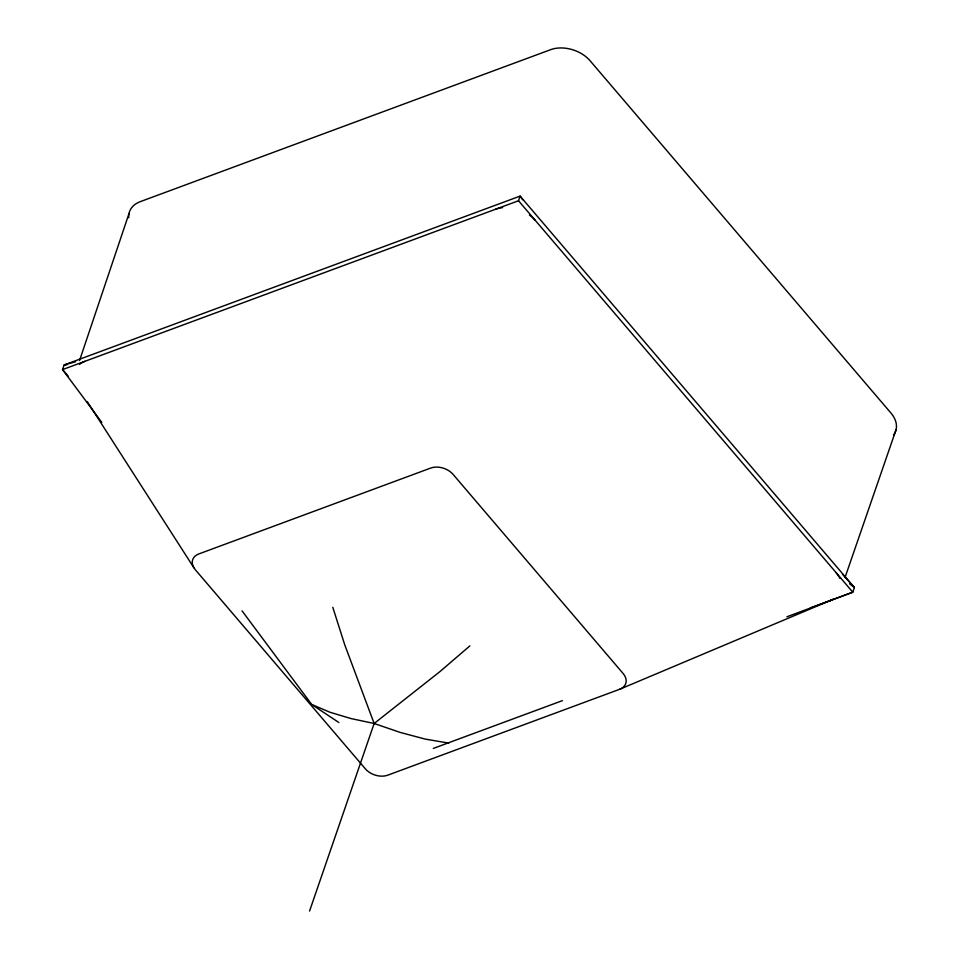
<?xml version="1.0" encoding="UTF-8"?>
<svg xmlns="http://www.w3.org/2000/svg" width="959" height="959" viewBox="0 0 959 959"><rect width="100%" height="100%" fill="white"/><g stroke="black" fill="none" stroke-linecap="round" stroke-linejoin="round"><path stroke-width="1.44" d="M79.561 360.5L129.009 213.533M101.846 422.416L62.551 369.599L518.507 200.743L520.102 196.104L854.397 587.543L852.803 592.194L786.859 616.817M309.565 911.05L374.442 722.618M845.071 577.39L896.15 429.428M469.85 645.91L440.013 671.54L374.142 723.494L350.97 718.555L330.028 712.273L311.699 704.481L242.052 610.859M619.646 689.293A16.435 11.412 19 0 0 623.086 673.458L452.9 474.178A16.435 11.412 19 0 0 430.711 468.064L198.561 554.038A16.435 11.412 19 0 0 195.36 569.778L365.403 768.89A16.435 11.412 19 0 0 387.724 775.184L619.646 689.293L831.98 599.795M433.324 748.416L562.394 700.645M810.391 607.898L852.803 592.194L518.507 200.743M75.581 361.759L64.157 364.947L62.551 369.599L68.389 376.431M67.118 364.72L64.157 364.947L520.102 196.104L522.703 199.736M448.752 743.081L425.34 739.125L400.394 732.484L374.142 723.494L344.701 644.688L332.797 607.299M311.699 704.481L338.851 722.511M849.674 583.935L854.397 587.543L842.481 574.237M193.862 567.716L87.329 401.701M128.77 217.717A29.082 20.199 19 0 1 139.858 201.81L550.634 49.676A29.082 20.199 19 0 1 589.869 60.501L891.007 413.113A29.082 20.199 19 0 1 893.524 435.062M79.465 364.444A29.082 20.199 19 0 1 84.943 361.315M495.707 209.182A29.082 20.199 19 0 1 502.564 207.623M529.44 215.032A29.082 20.199 19 0 1 534.954 220.007M833.874 598.776A29.082 20.199 19 0 1 830.003 600.634M836.08 572.619A29.082 20.199 19 0 1 839.808 578.337"/></g></svg>
